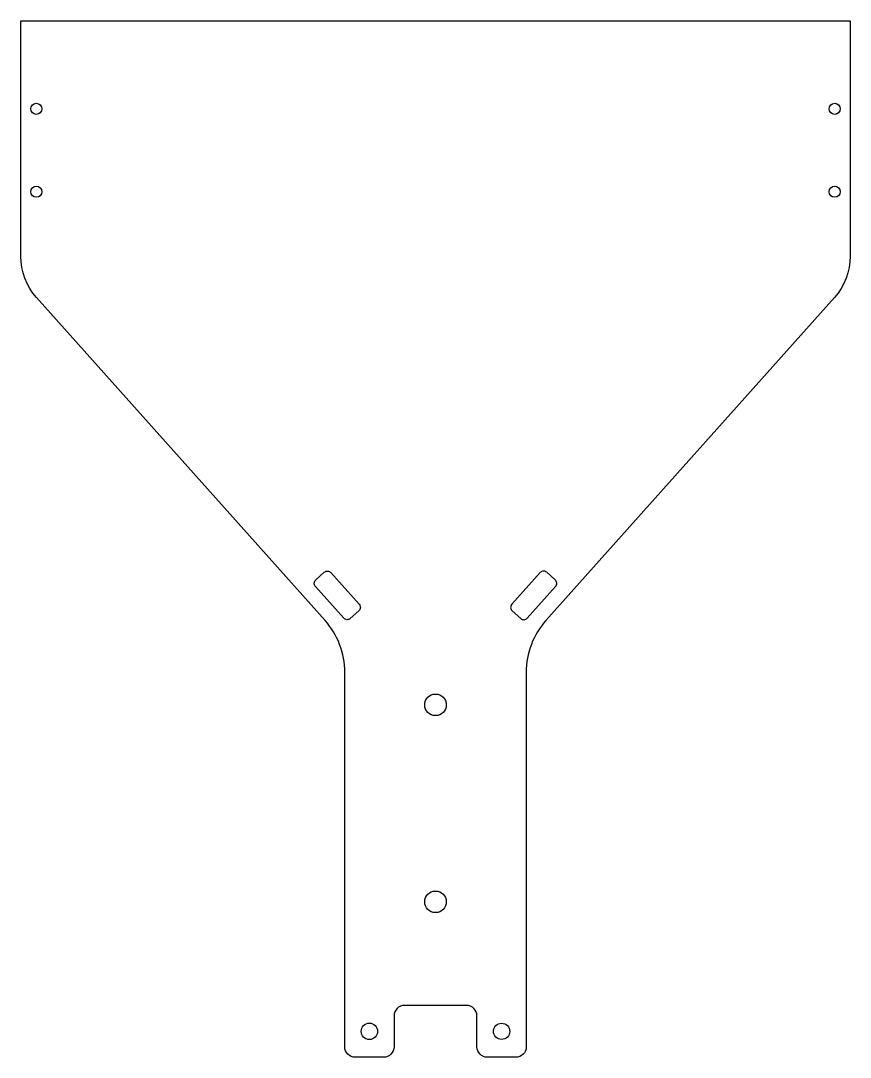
# Model space of a CAD drawing. Header units: millimetres. Extents: x 0 to 160, y -200 to 0.
import ezdxf

# ---------------------------------------------------------------- set-up
doc = ezdxf.new("R2010")
doc.units = ezdxf.units.MM
doc.layers.get('0').update_dxf_attribs({"linetype": 'CONTINUOUS'})

msp = doc.modelspace()

# ---------------------------------------------------------------- linework, layer by layer
for points in [[(0, 0), (160, 0), (160, -45.42, -0.184256), (156.95, -53.41), (101.31, -115.73, 0.184256), (97.5, -125.72), (97.5, -190), (97.5, -198, -0.414192), (95.5, -200), (90, -200, -0.414214), (88, -198), (88, -192, 0.414214), (86, -190), (74, -190, 0.414214), (72, -192), (72, -198, -0.414214), (70, -200), (64.5, -200, -0.414214), (62.5, -198), (62.5, -190), (62.5, -125.72, 0.184256), (58.69, -115.73), (3.05, -53.41, -0.184256), (0, -45.42)], [(59.82, -106.49), (65.28, -112.6, -0.414214), (65.21, -113.87), (63.57, -115.34, -0.414214), (62.3, -115.27), (56.83, -109.15, -0.414214), (56.91, -107.88), (58.55, -106.41, -0.414214)], [(103.09, -107.88), (101.45, -106.41, 0.414214), (100.18, -106.49), (94.72, -112.6, 0.414214), (94.79, -113.87), (96.43, -115.34, 0.414214), (97.7, -115.27), (103.17, -109.15, 0.414214)]]:
    msp.add_lwpolyline(points, format="xyb", close=True)
for centre, radius in [((3, -17), 1.07), ((157, -17), 1.07), ((3, -33), 1.07), ((157, -33), 1.07), ((80, -132), 2.08), ((80, -170), 2.08), ((67.25, -195), 1.58), ((92.75, -195), 1.57)]:
    msp.add_circle(centre, radius)

doc.saveas('drawing.dxf')
